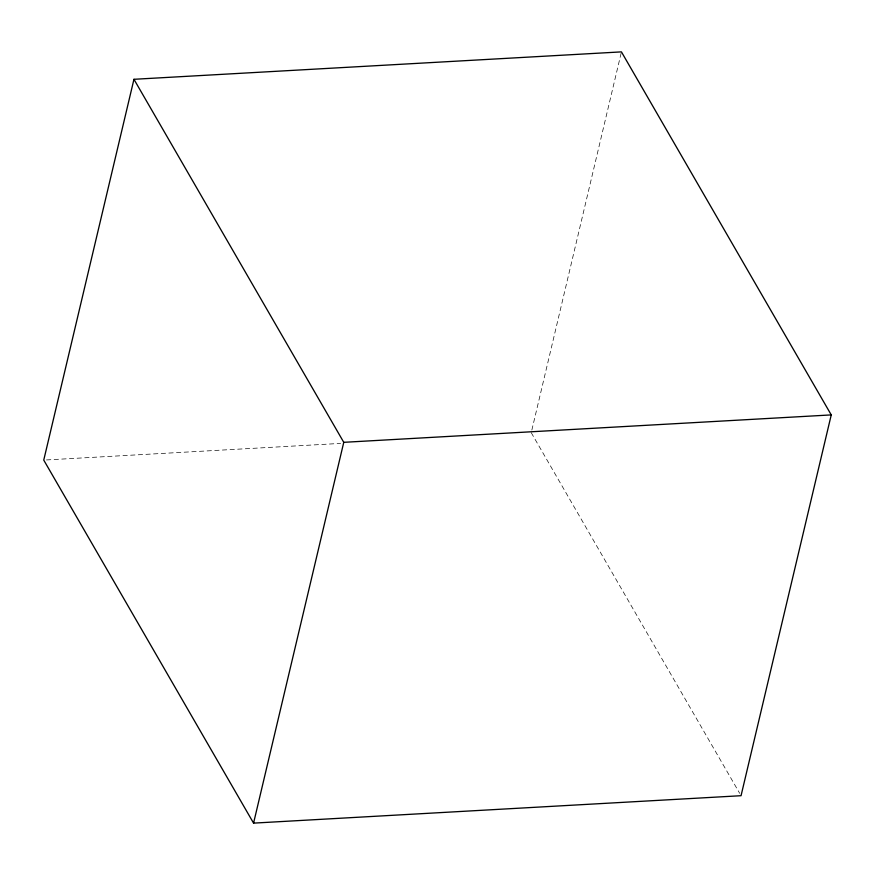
<?xml version="1.0" encoding="UTF-8"?>
<svg xmlns="http://www.w3.org/2000/svg" width="875" height="875" viewBox="0 0 875 875"><rect width="100%" height="100%" fill="white"/><g stroke="black" fill="none" stroke-linecap="round" stroke-linejoin="round"><path stroke-width="0.66" stroke-dasharray="4.38 3.28" d="M531.858 430.03L621.119 53.211M46.473 459.944L340.594 443.406M531.234 432.677L739.681 793.33"/><path stroke-width="1.31" d="M133.952 79.297L43.75 460.097L253.564 823.123L741.048 795.703L831.25 414.903L621.436 51.877L133.952 79.297L343.766 442.323L253.564 823.123M343.766 442.323L831.25 414.903"/></g></svg>
